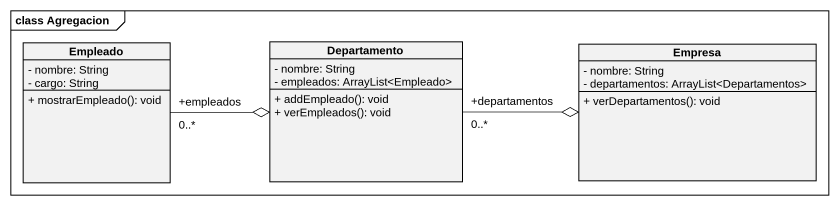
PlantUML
@startuml
mainframe class Agregacion
hide circle
hide empty members
skinparam classAttributeIconSize 0
class Empleado {
  - nombre: String
  - cargo: String
  + mostrarEmpleado(): void
}
class Departamento {
  - nombre: String
  - empleados: ArrayList<Empleado>
  + addEmpleado(): void
  + verEmpleados(): void
}
class Empresa {
  - nombre: String
  - departamentos: ArrayList<Departamentos>
  + verDepartamentos(): void
}
Empleado "+empleados\n0..*" -right-o Departamento
Departamento "+departamentos\n0..*" -right-o Empresa
@enduml
